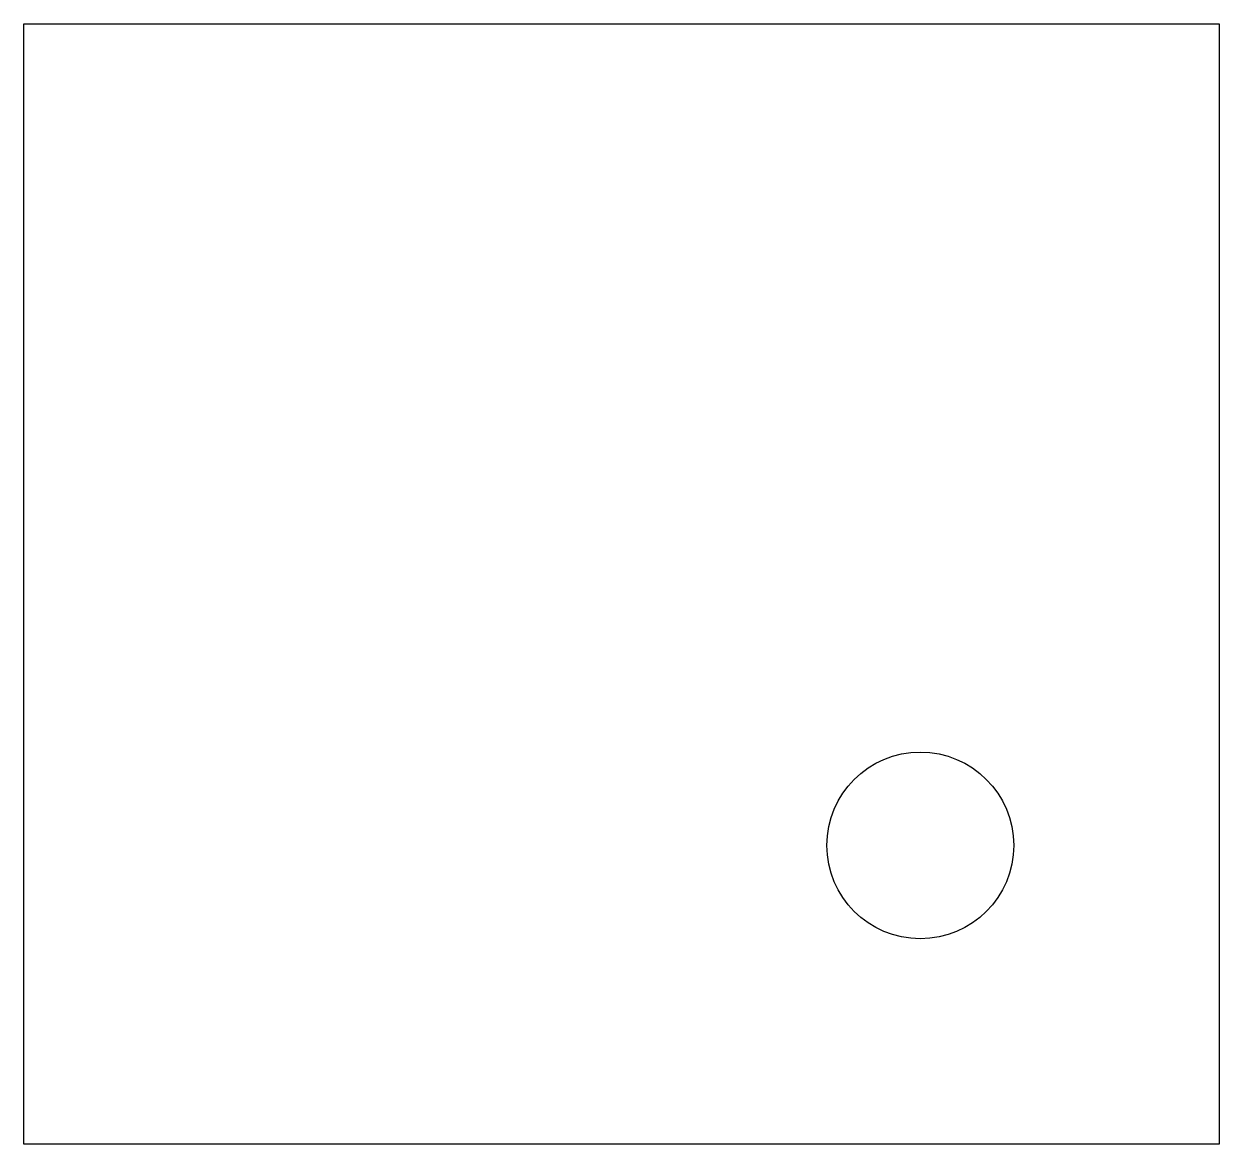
# Model space of a CAD drawing. Extents: x -12.6 to -4.6, y 175.56 to 183.06.
import ezdxf

# ---------------------------------------------------------------- set-up
doc = ezdxf.new("R2010")
doc.units = 0
doc.header["$LTSCALE"] = 12
doc.header["$MEASUREMENT"] = 0
doc.layers.add('COVER', color=3, linetype='CONTINUOUS')

msp = doc.modelspace()

# ---------------------------------------------------------------- linework, layer by layer
at = {"layer": 'COVER'}
for p, q in [((-12.6017, 183.0591), (-4.6017, 183.0591)), ((-12.6017, 175.5591), (-12.6017, 183.0591)), ((-4.6017, 183.0591), (-4.6017, 175.5591)), ((-4.6017, 175.5591), (-12.6017, 175.5591))]:
    msp.add_line(p, q, dxfattribs=at)
msp.add_circle((-6.6017, 177.5591), 0.625, dxfattribs=at)

doc.saveas('drawing.dxf')
